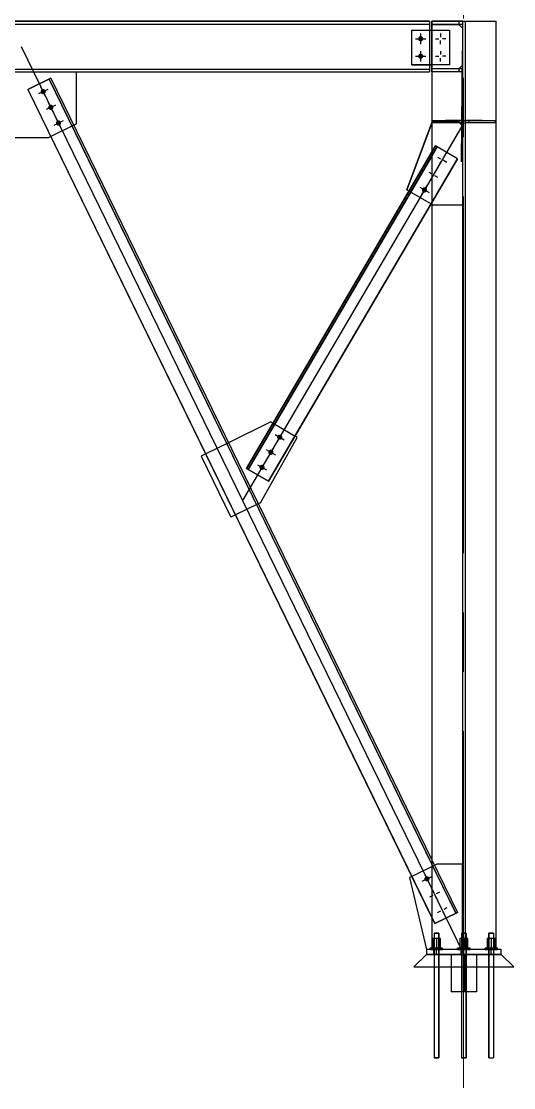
# Model space of a CAD drawing. Header units: metres. Extents: x 0 to 63075, y 0 to 44550.
# Drawn here: x 42866 to 44841, y 10661 to 14935 of the extents above; entities that cross this region are included whole.
import ezdxf

# ---------------------------------------------------------------- set-up
doc = ezdxf.new("R2010")
doc.units = ezdxf.units.M
doc.header["$LTSCALE"] = 75
doc.linetypes.add('CENTER2', pattern=[28.575, 19.05, -3.175, 3.175, -3.175])
for name, color, linetype in [('SC1', 7, 'CENTER2'), ('SDM', 7, 'Continuous'), ('SL1', 8, 'Continuous')]:
    doc.layers.add(name, color=color, linetype=linetype)

# ---------------------------------------------------------------- blocks, each defined once
blk = doc.blocks.new('A$C25e868c1')
at = {"layer": 'SL1'}
for points in [[(362.6, 4086), (362.7, 4087), (363, 4088), (363.3, 4089), (363.7, 4089.9), (364.3, 4090.8), (364.9, 4091.7), (365.6, 4092.4), (366.3, 4093.1), (367.2, 4093.7), (368.1, 4094.3), (369, 4094.7), (370, 4095), (371, 4095.3), (372, 4095.4), (373, 4095.5), (374, 4095.4), (375, 4095.3), (376, 4095), (377, 4094.7), (377.9, 4094.3), (378.8, 4093.7), (379.7, 4093.1), (380.4, 4092.4), (381.1, 4091.7), (381.7, 4090.8), (382.3, 4089.9), (382.7, 4089), (383, 4088), (383.3, 4087), (383.4, 4086), (383.5, 4085), (383.4, 4084), (383.3, 4083), (383, 4082), (382.7, 4081), (382.3, 4080.1), (381.7, 4079.2), (381.1, 4078.3), (380.4, 4077.6), (379.7, 4076.9), (378.8, 4076.3), (377.9, 4075.7), (377, 4075.3), (376, 4075), (375, 4074.7), (374, 4074.6), (373, 4074.5), (372, 4074.6), (371, 4074.7), (370, 4075), (369, 4075.3), (368.1, 4075.7), (367.2, 4076.3), (366.3, 4076.9), (365.6, 4077.6), (364.9, 4078.3), (364.3, 4079.2), (363.7, 4080.1), (363.3, 4081), (363, 4082), (362.7, 4083), (362.6, 4084), (362.5, 4085)], [(362.6, 4016), (362.7, 4017), (363, 4018), (363.3, 4019), (363.7, 4019.9), (364.3, 4020.8), (364.9, 4021.7), (365.6, 4022.4), (366.3, 4023.1), (367.2, 4023.7), (368.1, 4024.3), (369, 4024.7), (370, 4025), (371, 4025.3), (372, 4025.4), (373, 4025.5), (374, 4025.4), (375, 4025.3), (376, 4025), (377, 4024.7), (377.9, 4024.3), (378.8, 4023.7), (379.7, 4023.1), (380.4, 4022.4), (381.1, 4021.7), (381.7, 4020.8), (382.3, 4019.9), (382.7, 4019), (383, 4018), (383.3, 4017), (383.4, 4016), (383.5, 4015), (383.4, 4014), (383.3, 4013), (383, 4012), (382.7, 4011), (382.3, 4010.1), (381.7, 4009.2), (381.1, 4008.3), (380.4, 4007.6), (379.7, 4006.9), (378.8, 4006.3), (377.9, 4005.7), (377, 4005.3), (376, 4005), (375, 4004.7), (374, 4004.6), (373, 4004.5), (372, 4004.6), (371, 4004.7), (370, 4005), (369, 4005.3), (368.1, 4005.7), (367.2, 4006.3), (366.3, 4006.9), (365.6, 4007.6), (364.9, 4008.3), (364.3, 4009.2), (363.7, 4010.1), (363.3, 4011), (363, 4012), (362.7, 4013), (362.6, 4014), (362.5, 4015)], [(1878.1, 3878.7), (1878.7, 3879.5), (1879.3, 3880.3), (1880.1, 3881), (1880.9, 3881.7), (1881.7, 3882.3), (1882.7, 3882.7), (1883.6, 3883.1), (1884.6, 3883.4), (1885.6, 3883.6), (1886.6, 3883.7), (1887.7, 3883.7), (1888.7, 3883.5), (1889.7, 3883.3), (1890.7, 3883), (1891.6, 3882.6), (1892.5, 3882.1), (1893.4, 3881.5), (1894.2, 3880.9), (1894.9, 3880.1), (1895.5, 3879.3), (1896.1, 3878.5), (1896.6, 3877.6), (1897, 3876.6), (1897.2, 3875.6), (1897.4, 3874.6), (1897.5, 3873.6), (1897.5, 3872.5), (1897.4, 3871.5), (1897.2, 3870.5), (1896.9, 3869.5), (1896.5, 3868.6), (1896, 3867.7), (1895.4, 3866.8), (1894.7, 3866), (1894, 3865.3), (1893.2, 3864.7), (1892.3, 3864.1), (1891.4, 3863.6), (1890.5, 3863.3), (1889.5, 3863), (1888.4, 3862.8), (1887.4, 3862.7), (1886.4, 3862.7), (1885.4, 3862.8), (1884.4, 3863), (1883.4, 3863.3), (1882.4, 3863.7), (1881.5, 3864.2), (1880.7, 3864.8), (1879.9, 3865.5), (1879.2, 3866.2), (1878.5, 3867), (1878, 3867.9), (1877.5, 3868.8), (1877.1, 3869.8), (1876.8, 3870.8), (1876.6, 3871.8), (1876.5, 3872.8), (1876.6, 3873.8), (1876.7, 3874.8), (1876.9, 3875.9), (1877.2, 3876.8), (1877.6, 3877.8)], [(1847.4, 3815.8), (1848, 3816.6), (1848.6, 3817.4), (1849.4, 3818.1), (1850.2, 3818.8), (1851.1, 3819.3), (1852, 3819.8), (1852.9, 3820.2), (1853.9, 3820.5), (1854.9, 3820.7), (1856, 3820.8), (1857, 3820.8), (1858, 3820.6), (1859, 3820.4), (1860, 3820.1), (1860.9, 3819.7), (1861.8, 3819.2), (1862.7, 3818.6), (1863.5, 3818), (1864.2, 3817.2), (1864.9, 3816.4), (1865.4, 3815.6), (1865.9, 3814.6), (1866.3, 3813.7), (1866.6, 3812.7), (1866.7, 3811.7), (1866.8, 3810.7), (1866.8, 3809.6), (1866.7, 3808.6), (1866.5, 3807.6), (1866.2, 3806.6), (1865.8, 3805.7), (1865.3, 3804.8), (1864.7, 3803.9), (1864, 3803.1), (1863.3, 3802.4), (1862.5, 3801.8), (1861.6, 3801.2), (1860.7, 3800.7), (1859.8, 3800.3), (1858.8, 3800.1), (1857.8, 3799.9), (1856.7, 3799.8), (1855.7, 3799.8), (1854.7, 3799.9), (1853.7, 3800.1), (1852.7, 3800.4), (1851.7, 3800.8), (1850.8, 3801.3), (1850, 3801.9), (1849.2, 3802.6), (1848.5, 3803.3), (1847.8, 3804.1), (1847.3, 3805), (1846.8, 3805.9), (1846.4, 3806.9), (1846.1, 3807.8), (1845.9, 3808.9), (1845.8, 3809.9), (1845.9, 3810.9), (1846, 3811.9), (1846.2, 3812.9), (1846.5, 3813.9), (1846.9, 3814.9)], [(1816.7, 3752.9), (1817.3, 3753.7), (1818, 3754.5), (1818.7, 3755.2), (1819.5, 3755.9), (1820.4, 3756.4), (1821.3, 3756.9), (1822.2, 3757.3), (1823.2, 3757.6), (1824.2, 3757.8), (1825.3, 3757.8), (1826.3, 3757.8), (1827.3, 3757.7), (1828.3, 3757.5), (1829.3, 3757.2), (1830.3, 3756.8), (1831.2, 3756.3), (1832, 3755.7), (1832.8, 3755.1), (1833.5, 3754.3), (1834.2, 3753.5), (1834.7, 3752.6), (1835.2, 3751.7), (1835.6, 3750.8), (1835.9, 3749.8), (1836.1, 3748.8), (1836.1, 3747.7), (1836.1, 3746.7), (1836, 3745.7), (1835.8, 3744.7), (1835.5, 3743.7), (1835.1, 3742.8), (1834.6, 3741.9), (1834, 3741), (1833.3, 3740.2), (1832.6, 3739.5), (1831.8, 3738.8), (1830.9, 3738.3), (1830, 3737.8), (1829.1, 3737.4), (1828.1, 3737.1), (1827.1, 3737), (1826, 3736.9), (1825, 3736.9), (1824, 3737), (1823, 3737.2), (1822, 3737.5), (1821, 3737.9), (1820.1, 3738.4), (1819.3, 3739), (1818.5, 3739.7), (1817.8, 3740.4), (1817.1, 3741.2), (1816.6, 3742.1), (1816.1, 3743), (1815.7, 3743.9), (1815.4, 3744.9), (1815.2, 3745.9), (1815.2, 3747), (1815.2, 3748), (1815.3, 3749), (1815.5, 3750), (1815.8, 3751), (1816.2, 3752)], [(348.2, 3474.8), (347.8, 3475.8), (347.5, 3476.8), (347.3, 3477.8), (347.3, 3478.8), (347.3, 3479.8), (347.4, 3480.9), (347.6, 3481.9), (347.9, 3482.9), (348.3, 3483.8), (348.8, 3484.7), (349.4, 3485.6), (350, 3486.4), (350.8, 3487.1), (351.6, 3487.7), (352.4, 3488.3), (353.3, 3488.8), (354.3, 3489.1), (355.3, 3489.4), (356.3, 3489.6), (357.3, 3489.7), (358.4, 3489.7), (359.4, 3489.6), (360.4, 3489.4), (361.4, 3489.1), (362.3, 3488.7), (363.2, 3488.2), (364.1, 3487.6), (364.9, 3486.9), (365.6, 3486.2), (366.2, 3485.4), (366.8, 3484.5), (367.3, 3483.6), (367.7, 3482.7), (368, 3481.7), (368.1, 3480.7), (368.2, 3479.6), (368.2, 3478.6), (368.1, 3477.6), (367.9, 3476.6), (367.6, 3475.6), (367.2, 3474.6), (366.7, 3473.7), (366.1, 3472.9), (365.5, 3472.1), (364.7, 3471.4), (363.9, 3470.7), (363.1, 3470.2), (362.1, 3469.7), (361.2, 3469.3), (360.2, 3469), (359.2, 3468.8), (358.2, 3468.7), (357.1, 3468.7), (356.1, 3468.9), (355.1, 3469.1), (354.1, 3469.4), (353.2, 3469.8), (352.3, 3470.3), (351.4, 3470.9), (350.6, 3471.5), (349.9, 3472.3), (349.2, 3473.1), (348.7, 3473.9)], [(948.3, 2492.4), (948.7, 2491.5), (949, 2490.5), (949.1, 2489.5), (949.2, 2488.4), (949.2, 2487.4), (949.1, 2486.4), (948.9, 2485.4), (948.6, 2484.4), (948.2, 2483.5), (947.7, 2482.5), (947.1, 2481.7), (946.5, 2480.9), (945.7, 2480.2), (944.9, 2479.5), (944.1, 2479), (943.1, 2478.5), (942.2, 2478.1), (941.2, 2477.8), (940.2, 2477.6), (939.2, 2477.5), (938.1, 2477.6), (937.1, 2477.7), (936.1, 2477.9), (935.1, 2478.2), (934.2, 2478.6), (933.3, 2479.1), (932.4, 2479.7), (931.6, 2480.3), (930.9, 2481.1), (930.2, 2481.9), (929.7, 2482.7), (929.2, 2483.6), (928.8, 2484.6), (928.5, 2485.6), (928.3, 2486.6), (928.3, 2487.6), (928.3, 2488.7), (928.4, 2489.7), (928.6, 2490.7), (928.9, 2491.7), (929.3, 2492.6), (929.8, 2493.5), (930.4, 2494.4), (931, 2495.2), (931.8, 2495.9), (932.6, 2496.5), (933.4, 2497.1), (934.3, 2497.6), (935.3, 2498), (936.3, 2498.2), (937.3, 2498.4), (938.3, 2498.5), (939.4, 2498.5), (940.4, 2498.4), (941.4, 2498.2), (942.4, 2497.9), (943.3, 2497.5), (944.2, 2497), (945.1, 2496.4), (945.9, 2495.7), (946.6, 2495), (947.2, 2494.2), (947.8, 2493.3)], [(983.7, 2432), (984.1, 2431.1), (984.4, 2430.1), (984.5, 2429.1), (984.6, 2428.1), (984.6, 2427), (984.5, 2426), (984.3, 2425), (984, 2424), (983.6, 2423.1), (983.1, 2422.2), (982.5, 2421.3), (981.9, 2420.5), (981.1, 2419.8), (980.3, 2419.1), (979.5, 2418.6), (978.5, 2418.1), (977.6, 2417.7), (976.6, 2417.4), (975.6, 2417.2), (974.6, 2417.2), (973.5, 2417.2), (972.5, 2417.3), (971.5, 2417.5), (970.5, 2417.8), (969.6, 2418.2), (968.7, 2418.7), (967.8, 2419.3), (967, 2419.9), (966.3, 2420.7), (965.6, 2421.5), (965.1, 2422.3), (964.6, 2423.2), (964.2, 2424.2), (963.9, 2425.2), (963.7, 2426.2), (963.6, 2427.2), (963.7, 2428.3), (963.8, 2429.3), (964, 2430.3), (964.3, 2431.3), (964.7, 2432.2), (965.2, 2433.1), (965.8, 2434), (966.4, 2434.8), (967.2, 2435.5), (968, 2436.1), (968.8, 2436.7), (969.7, 2437.2), (970.7, 2437.6), (971.7, 2437.9), (972.7, 2438), (973.7, 2438.1), (974.8, 2438.1), (975.8, 2438), (976.8, 2437.8), (977.8, 2437.5), (978.7, 2437.1), (979.6, 2436.6), (980.5, 2436), (981.3, 2435.4), (982, 2434.6), (982.6, 2433.8), (983.2, 2433)], [(1019.1, 2371.6), (1019.5, 2370.7), (1019.7, 2369.7), (1019.9, 2368.7), (1020, 2367.7), (1020, 2366.6), (1019.9, 2365.6), (1019.7, 2364.6), (1019.4, 2363.6), (1019, 2362.7), (1018.5, 2361.8), (1017.9, 2360.9), (1017.2, 2360.1), (1016.5, 2359.4), (1015.7, 2358.8), (1014.8, 2358.2), (1013.9, 2357.7), (1013, 2357.3), (1012, 2357), (1011, 2356.9), (1010, 2356.8), (1008.9, 2356.8), (1007.9, 2356.9), (1006.9, 2357.1), (1005.9, 2357.4), (1005, 2357.8), (1004.1, 2358.3), (1003.2, 2358.9), (1002.4, 2359.5), (1001.7, 2360.3), (1001, 2361.1), (1000.5, 2361.9), (1000, 2362.9), (999.6, 2363.8), (999.3, 2364.8), (999.1, 2365.8), (999, 2366.8), (999.1, 2367.9), (999.2, 2368.9), (999.4, 2369.9), (999.7, 2370.9), (1000.1, 2371.8), (1000.6, 2372.7), (1001.2, 2373.6), (1001.8, 2374.4), (1002.6, 2375.1), (1003.4, 2375.7), (1004.2, 2376.3), (1005.1, 2376.8), (1006.1, 2377.2), (1007.1, 2377.5), (1008.1, 2377.7), (1009.1, 2377.7), (1010.2, 2377.7), (1011.2, 2377.6), (1012.2, 2377.4), (1013.2, 2377.1), (1014.1, 2376.7), (1015, 2376.2), (1015.9, 2375.6), (1016.7, 2375), (1017.4, 2374.2), (1018, 2373.4), (1018.6, 2372.6)], [(356.8, 712.5), (356.2, 711.6), (355.5, 710.9), (354.8, 710.1), (354, 709.5), (353.1, 708.9), (352.2, 708.5), (351.2, 708.1), (350.2, 707.8), (349.2, 707.6), (348.2, 707.5), (347.2, 707.5), (346.1, 707.6), (345.1, 707.8), (344.2, 708.2), (343.2, 708.6), (342.3, 709.1), (341.5, 709.6), (340.7, 710.3), (340, 711), (339.3, 711.8), (338.7, 712.7), (338.3, 713.6), (337.9, 714.6), (337.6, 715.6), (337.4, 716.6), (337.3, 717.6), (337.3, 718.6), (337.4, 719.7), (337.7, 720.7), (338, 721.7), (338.4, 722.6), (338.9, 723.5), (339.5, 724.4), (340.1, 725.1), (340.9, 725.9), (341.7, 726.5), (342.5, 727.1), (343.4, 727.5), (344.4, 727.9), (345.4, 728.2), (346.4, 728.4), (347.4, 728.5), (348.5, 728.5), (349.5, 728.4), (350.5, 728.2), (351.5, 727.8), (352.4, 727.4), (353.3, 726.9), (354.2, 726.4), (355, 725.7), (355.7, 725), (356.3, 724.2), (356.9, 723.3), (357.4, 722.4), (357.7, 721.4), (358, 720.4), (358.2, 719.4), (358.3, 718.4), (358.3, 717.4), (358.2, 716.3), (358, 715.3), (357.7, 714.3), (357.3, 713.4)]]:
    blk.add_hatch(color=256, dxfattribs=at).paths.add_polyline_path(points, flags=17)
for p, q in [((328, 4155), (72, 4155)), ((72, 4155), (72, 440.3)), ((194.7, 4155), (194.7, 434)), ((205.2, 4155), (328, 4155)), ((205.2, 4155), (205.2, 4142.5)), ((205.2, 4155), (205.2, 434)), ((220.2, 4155), (220.2, 4142.5)), ((328, 4142.5), (328, 4155)), ((328, 4155), (328, 440.3)), ((338, 4155), (338, 4120)), ((3612, 4155), (338, 4155)), ((338, 4155), (2688.5, 4155)), ((205.2, 4142.5), (328, 4142.5)), ((220.2, 4142.5), (205.2, 4127.5)), ((205.2, 4127.5), (205.2, 3979.5)), ((328, 4142.5), (220.2, 4142.5)), ((258, 4120), (258, 3980)), ((408, 4120), (258, 4120)), ((258, 4120), (258, 3980)), ((408, 4120), (258, 4120)), ((293, 4106), (293, 4092)), ((328, 3964.5), (328, 4142.5)), ((408, 4120), (328, 4120)), ((2688.5, 4144), (338, 4144)), ((338, 4120), (338, 3963)), ((373, 4064), (373, 4106)), ((408, 3980), (408, 4120)), ((408, 3980), (408, 4120)), ((272, 4085), (286, 4085)), ((293, 4064), (293, 4078)), ((314, 4085), (300, 4085)), ((394, 4085), (352, 4085)), ((1975, 4053.5), (200, 415)), ((209.7, 3591.2), (205.2, 4036.2)), ((293, 4036), (293, 4022)), ((373, 3994), (373, 4036)), ((205.2, 3979.5), (220.2, 3964.5)), ((258, 3980), (408, 3980)), ((258, 3980), (408, 3980)), ((272, 4015), (286, 4015)), ((293, 3994), (293, 4008)), ((314, 4015), (300, 4015)), ((408, 3980), (328, 3980)), ((338, 3980), (338, 3952)), ((394, 4015), (352, 4015)), ((205.2, 3964.5), (328, 3964.5)), ((205.2, 3964.5), (205.2, 3952)), ((205.2, 3952), (328, 3952)), ((205.2, 3952), (328, 3952)), ((220.2, 3964.5), (220.2, 3952)), ((220.2, 3964.5), (328, 3964.5)), ((328, 3952), (328, 3964.5)), ((2688.5, 3963), (338, 3963)), ((2688.5, 3952), (338, 3952)), ((2194.5, 3952), (1755.5, 3952)), ((1755.5, 3952), (1755.5, 3742.6)), ((1856.5, 3927), (225.2, 583.1)), ((232.4, 579.6), (1863.7, 3923.5)), ((1856.5, 3927), (328, 793.7)), ((1863.7, 3923.5), (328, 775.6)), ((1948.2, 3882.3), (1856.5, 3927)), ((1856.5, 3927), (1948.2, 3882.3)), ((1877.8, 3854.3), (1896.2, 3892.1)), ((1948.2, 3882.3), (316.9, 538.4)), ((1948.2, 3882.3), (328, 561.1)), ((1868.2, 3882.4), (1905.9, 3864)), ((1837.5, 3819.5), (1875.2, 3801.1)), ((1847.1, 3791.4), (1865.6, 3829.1)), ((1816.4, 3728.5), (1834.9, 3766.2)), ((194.7, 3757.8), (74.7, 3757.8)), ((74.7, 3757.8), (74.7, 3748.3)), ((74.7, 3748.3), (194.7, 3748.3)), ((127, 3757.4), (273, 3757.4)), ((179.7, 3757.8), (179.7, 3748.3)), ((194.7, 3748.3), (194.7, 3757.8)), ((196.9, 3757.8), (203, 3757.8)), ((200, 3748.3), (1087.5, 2234.3)), ((325.2, 3757.8), (205.2, 3757.8)), ((205.2, 3757.8), (205.2, 3748.3)), ((220.2, 3750.8), (205.2, 3735.8)), ((205.2, 3748.3), (325.2, 3748.3)), ((220.2, 3757.8), (220.2, 3748.3)), ((220.2, 3750.8), (327.2, 3750.8)), ((325.2, 3748.3), (325.2, 3757.8)), ((327.2, 3750.8), (428.1, 3479.9)), ((428.1, 3479.9), (328, 3748.8)), ((1755.5, 3742.6), (1764.5, 3738.3)), ((1764.5, 3738.3), (1856.1, 3693.5)), ((1806.8, 3756.6), (1844.5, 3738.1)), ((1856.1, 3693.5), (1865.1, 3689.2)), ((2084.9, 3689.2), (1865.1, 3689.2)), ((225.2, 3604.4), (313.2, 3656)), ((225.2, 3604.4), (313.2, 3656)), ((306.4, 3652), (328, 3615.1)), ((1064.4, 2358.8), (306.4, 3652)), ((313.2, 3656), (328, 3630.8)), ((1071.2, 2362.8), (313.2, 3656)), ((225.2, 3604.4), (328, 3429.1)), ((983.2, 2311.3), (225.2, 3604.4)), ((268.8, 3589.4), (280.9, 3596.5)), ((297.6, 3581.9), (290.5, 3594)), ((305.1, 3610.6), (293, 3603.6)), ((328, 3630.8), (1071.2, 2362.8)), ((328, 3615.1), (1064.4, 2358.8)), ((311.7, 3557.7), (318.8, 3545.7)), ((340.5, 3550.2), (328.4, 3543.2)), ((304.2, 3529), (316.3, 3536.1)), ((333, 3521.5), (325.9, 3533.6)), ((419.4, 3474.8), (331.4, 3423.2)), ((375.9, 3489.8), (339.6, 3468.6)), ((368.4, 3461.1), (347.1, 3497.3)), ((428.1, 3479.9), (419.4, 3474.8)), ((328, 3421.2), (322.8, 3418.2)), ((328, 3429.1), (983.2, 2311.3)), ((331.4, 3423.2), (328, 3421.2)), ((205.2, 3418.2), (322.8, 3418.2)), ((965, 2544), (877, 2492.4)), ((973.7, 2549.1), (965, 2544)), ((973.7, 2549.1), (1143.8, 2466.1)), ((868.4, 2487.4), (877, 2492.4)), ((1015.4, 2225.6), (868.4, 2487.4)), ((956.9, 2498.7), (920.6, 2477.4)), ((928.1, 2506.2), (949.4, 2469.9)), ((992.3, 2438.3), (956, 2417)), ((963.5, 2445.8), (984.8, 2409.5)), ((1143.8, 2466.1), (1235.5, 2421.3)), ((1253.5, 2412.6), (1134.1, 2167.8)), ((1235.5, 2421.3), (1253.5, 2412.6)), ((1071.2, 2362.8), (983.2, 2311.3)), ((983.2, 2311.3), (1071.2, 2362.8)), ((1027.7, 2377.9), (991.4, 2356.6)), ((1015.4, 2225.6), (1024.4, 2221.3)), ((1024.4, 2221.3), (1116.1, 2176.5)), ((1116.1, 2176.5), (1134.1, 2167.8)), ((205.2, 449), (205.2, 776.2)), ((205.2, 776.2), (308.3, 776.2)), ((328, 793.7), (225.2, 583.1)), ((328, 775.6), (232.4, 579.6)), ((308.3, 776.2), (409, 727.1)), ((366.7, 708.8), (328.9, 727.2)), ((357, 736.9), (338.6, 699.1)), ((409, 727.1), (418, 722.7)), ((418, 722.7), (350.2, 434)), ((298.2, 664.3), (310.8, 658.2)), ((307.9, 636.2), (314, 648.8)), ((326.3, 674), (320.2, 661.4)), ((336, 645.9), (323.4, 652)), ((267.6, 601.4), (280.1, 595.2)), ((295.6, 611), (289.5, 598.5)), ((316.9, 538.4), (225.2, 583.1)), ((225.2, 583.1), (316.9, 538.4)), ((277.2, 573.3), (283.4, 585.9)), ((305.3, 583), (292.7, 589.1)), ((328, 561.1), (316.9, 538.4)), ((74.2, 478.3), (105.8, 478.3)), ((74.2, 440.3), (74.2, 478.3)), ((74.2, 478.3), (105.8, 478.3)), ((74.2, 440.3), (74.2, 478.3)), ((80.1, 478.3), (80.1, 440.3)), ((80.1, 478.3), (80.1, 440.3)), ((80.5, 500), (80.5, 478.3)), ((80.5, 500), (99.5, 500)), ((80.5, 500), (80.5, 0)), ((99.5, 500), (80.5, 500)), ((80.5, 478.3), (80.5, 365)), ((90, 478.3), (90, 440.3)), ((90, 478.3), (90, 440.3)), ((99.5, 500), (99.5, 478.3)), ((99.5, 0), (99.5, 500)), ((99.5, 478.3), (99.5, 365)), ((99.9, 478.3), (99.9, 440.3)), ((99.9, 478.3), (99.9, 440.3)), ((105.8, 478.3), (105.8, 440.3)), ((105.8, 478.3), (105.8, 440.3)), ((184.2, 478.3), (215.8, 478.3)), ((184.2, 440.3), (184.2, 478.3)), ((184.2, 478.3), (215.8, 478.3)), ((184.2, 440.3), (184.2, 478.3)), ((190.1, 478.3), (190.1, 440.3)), ((190.1, 478.3), (190.1, 440.3)), ((190.5, 500), (190.5, 478.3)), ((190.5, 500), (209.5, 500)), ((190.5, 0), (190.5, 500)), ((190.5, 500), (209.5, 500)), ((190.5, 478.3), (190.5, 365)), ((209.5, 500), (191.8, 500)), ((200, 478.3), (200, 440.3)), ((200, 478.3), (200, 440.3)), ((209.5, 500), (209.5, 478.3)), ((209.5, 500), (209.5, 0)), ((209.5, 478.3), (209.5, 365)), ((209.9, 478.3), (209.9, 440.3)), ((209.9, 478.3), (209.9, 440.3)), ((215.8, 478.3), (215.8, 440.3)), ((215.8, 478.3), (215.8, 440.3)), ((294.2, 478.3), (325.8, 478.3)), ((294.2, 440.3), (294.2, 478.3)), ((294.2, 478.3), (325.8, 478.3)), ((294.2, 440.3), (294.2, 478.3)), ((300.1, 478.3), (300.1, 440.3)), ((300.1, 478.3), (300.1, 440.3)), ((300.5, 500), (300.5, 478.3)), ((300.5, 500), (319.5, 500)), ((300.5, 0), (300.5, 500)), ((300.5, 500), (319.5, 500)), ((300.5, 478.3), (300.5, 365)), ((319.5, 500), (301.8, 500)), ((310, 478.3), (310, 440.3)), ((310, 478.3), (310, 440.3)), ((319.5, 500), (319.5, 478.3)), ((319.5, 500), (319.5, 0)), ((319.5, 478.3), (319.5, 365)), ((319.9, 478.3), (319.9, 440.3)), ((319.9, 478.3), (319.9, 440.3)), ((325.8, 478.3), (325.8, 440.3)), ((325.8, 478.3), (325.8, 440.3)), ((50, 434), (350, 434)), ((50, 415), (50, 434)), ((65, 434), (65, 440.3)), ((65, 440.3), (115, 440.3)), ((65, 434), (65, 440.3)), ((115, 440.3), (65, 440.3)), ((115, 434), (65, 434)), ((115, 434), (65, 434)), ((72, 440.3), (72, 434)), ((72, 434), (328, 434)), ((105.8, 440.3), (74.2, 440.3)), ((105.8, 440.3), (74.2, 440.3)), ((79.9, 434), (79.9, 440.3)), ((79.9, 434), (79.9, 440.3)), ((79.9, 415), (79.9, 434)), ((79.9, 415), (79.9, 434)), ((80.1, 440.3), (81.1, 440.3)), ((81.1, 440.3), (80.1, 440.3)), ((80.1, 440.3), (81.1, 440.3)), ((81.1, 440.3), (80.1, 440.3)), ((90, 434), (90, 440.3)), ((90, 434), (90, 440.3)), ((90, 415), (90, 434)), ((90, 415), (90, 434)), ((99.9, 440.3), (98.9, 440.3)), ((98.9, 440.3), (99.9, 440.3)), ((99.9, 440.3), (98.9, 440.3)), ((98.9, 440.3), (99.7, 440.3)), ((99.7, 440.3), (99.9, 440.3)), ((100.1, 434), (100.1, 440.3)), ((100.1, 434), (100.1, 440.3)), ((100.1, 415), (100.1, 434)), ((100.1, 415), (100.1, 434)), ((115, 440.3), (115, 434)), ((115, 434), (115, 440.3)), ((175, 434), (175, 440.3)), ((175, 440.3), (225, 440.3)), ((175, 434), (175, 440.3)), ((225, 440.3), (175, 440.3)), ((225, 434), (175, 434)), ((225, 434), (175, 434)), ((215.8, 440.3), (184.2, 440.3)), ((215.8, 440.3), (184.2, 440.3)), ((189.9, 434), (189.9, 440.3)), ((189.9, 434), (189.9, 440.3)), ((189.9, 415), (189.9, 434)), ((189.9, 415), (189.9, 434)), ((190.1, 440.3), (191.1, 440.3)), ((191.1, 440.3), (190.1, 440.3)), ((190.1, 440.3), (191.1, 440.3)), ((191.1, 440.3), (190.1, 440.3)), ((200, 434), (200, 440.3)), ((200, 434), (200, 440.3)), ((200, 415), (200, 434)), ((200, 415), (200, 434)), ((220.2, 434), (205.2, 449)), ((209.9, 440.3), (208.9, 440.3)), ((208.9, 440.3), (209.7, 440.3)), ((209.9, 440.3), (208.9, 440.3)), ((208.9, 440.3), (209.9, 440.3)), ((209.7, 440.3), (209.9, 440.3)), ((210.1, 434), (210.1, 440.3)), ((210.1, 434), (210.1, 440.3)), ((210.1, 415), (210.1, 434)), ((210.1, 415), (210.1, 434)), ((220.2, 434), (350, 434)), ((225, 440.3), (225, 434)), ((225, 434), (225, 440.3)), ((285, 434), (285, 440.3)), ((285, 440.3), (335, 440.3)), ((285, 434), (285, 440.3)), ((335, 440.3), (285, 440.3)), ((335, 434), (285, 434)), ((335, 434), (285, 434)), ((325.8, 440.3), (294.2, 440.3)), ((325.8, 440.3), (294.2, 440.3)), ((299.9, 434), (299.9, 440.3)), ((299.9, 434), (299.9, 440.3)), ((299.9, 415), (299.9, 434)), ((299.9, 415), (299.9, 434)), ((300.1, 440.3), (301.1, 440.3)), ((301.1, 440.3), (300.1, 440.3)), ((300.1, 440.3), (301.1, 440.3)), ((301.1, 440.3), (300.1, 440.3)), ((310, 434), (310, 440.3)), ((310, 434), (310, 440.3)), ((310, 415), (310, 434)), ((310, 415), (310, 434)), ((319.9, 440.3), (318.9, 440.3)), ((318.9, 440.3), (319.7, 440.3)), ((319.9, 440.3), (318.9, 440.3)), ((318.9, 440.3), (319.9, 440.3)), ((319.7, 440.3), (319.9, 440.3)), ((320.1, 434), (320.1, 440.3)), ((320.1, 434), (320.1, 440.3)), ((320.1, 415), (320.1, 434)), ((320.1, 415), (320.1, 434)), ((328, 440.3), (328, 434)), ((335, 440.3), (335, 434)), ((335, 434), (335, 440.3)), ((350, 434), (350.2, 434)), ((350, 434), (350, 415)), ((0, 365), (50, 415)), ((350, 415), (50, 415)), ((50, 415), (350, 415)), ((149, 415), (251, 415)), ((149, 415), (149, 365)), ((197.1, 415), (197.1, 265)), ((202.9, 415), (202.9, 265)), ((251, 415), (251, 265)), ((350, 415), (400, 365)), ((400, 365), (0, 365)), ((80.5, 365), (80.5, 0)), ((99.5, 365), (99.5, 0)), ((149, 365), (149, 265)), ((190.5, 365), (190.5, 0)), ((209.5, 365), (209.5, 0)), ((251, 365), (251, 265)), ((300.5, 365), (300.5, 0)), ((319.5, 365), (319.5, 0)), ((149, 265), (190.5, 265)), ((190.5, 265), (209.5, 265)), ((209.5, 265), (251, 265)), ((99.5, 0), (80.5, 0)), ((99.5, 0), (80.5, 0)), ((190.5, 0), (209.5, 0)), ((209.5, 0), (190.5, 0)), ((209.5, 0), (208.2, 0)), ((300.5, 0), (319.5, 0)), ((319.5, 0), (300.5, 0)), ((319.5, 0), (318.2, 0))]:
    blk.add_line(p, q, dxfattribs=at)

msp = doc.modelspace()

# ---------------------------------------------------------------- linework, layer by layer
at = {"layer": 'SC1', "lineweight": 0}
msp.add_line((44640.2, 10661), (44640.2, 22305.8), dxfattribs=at)

# ---------------------------------------------------------------- block references
at = {"layer": 'SDM', "xscale": -1}
msp.add_blockref('A$C25e868c1', (44840.9, 10780.3), dxfattribs=at)

doc.saveas('drawing.dxf')
